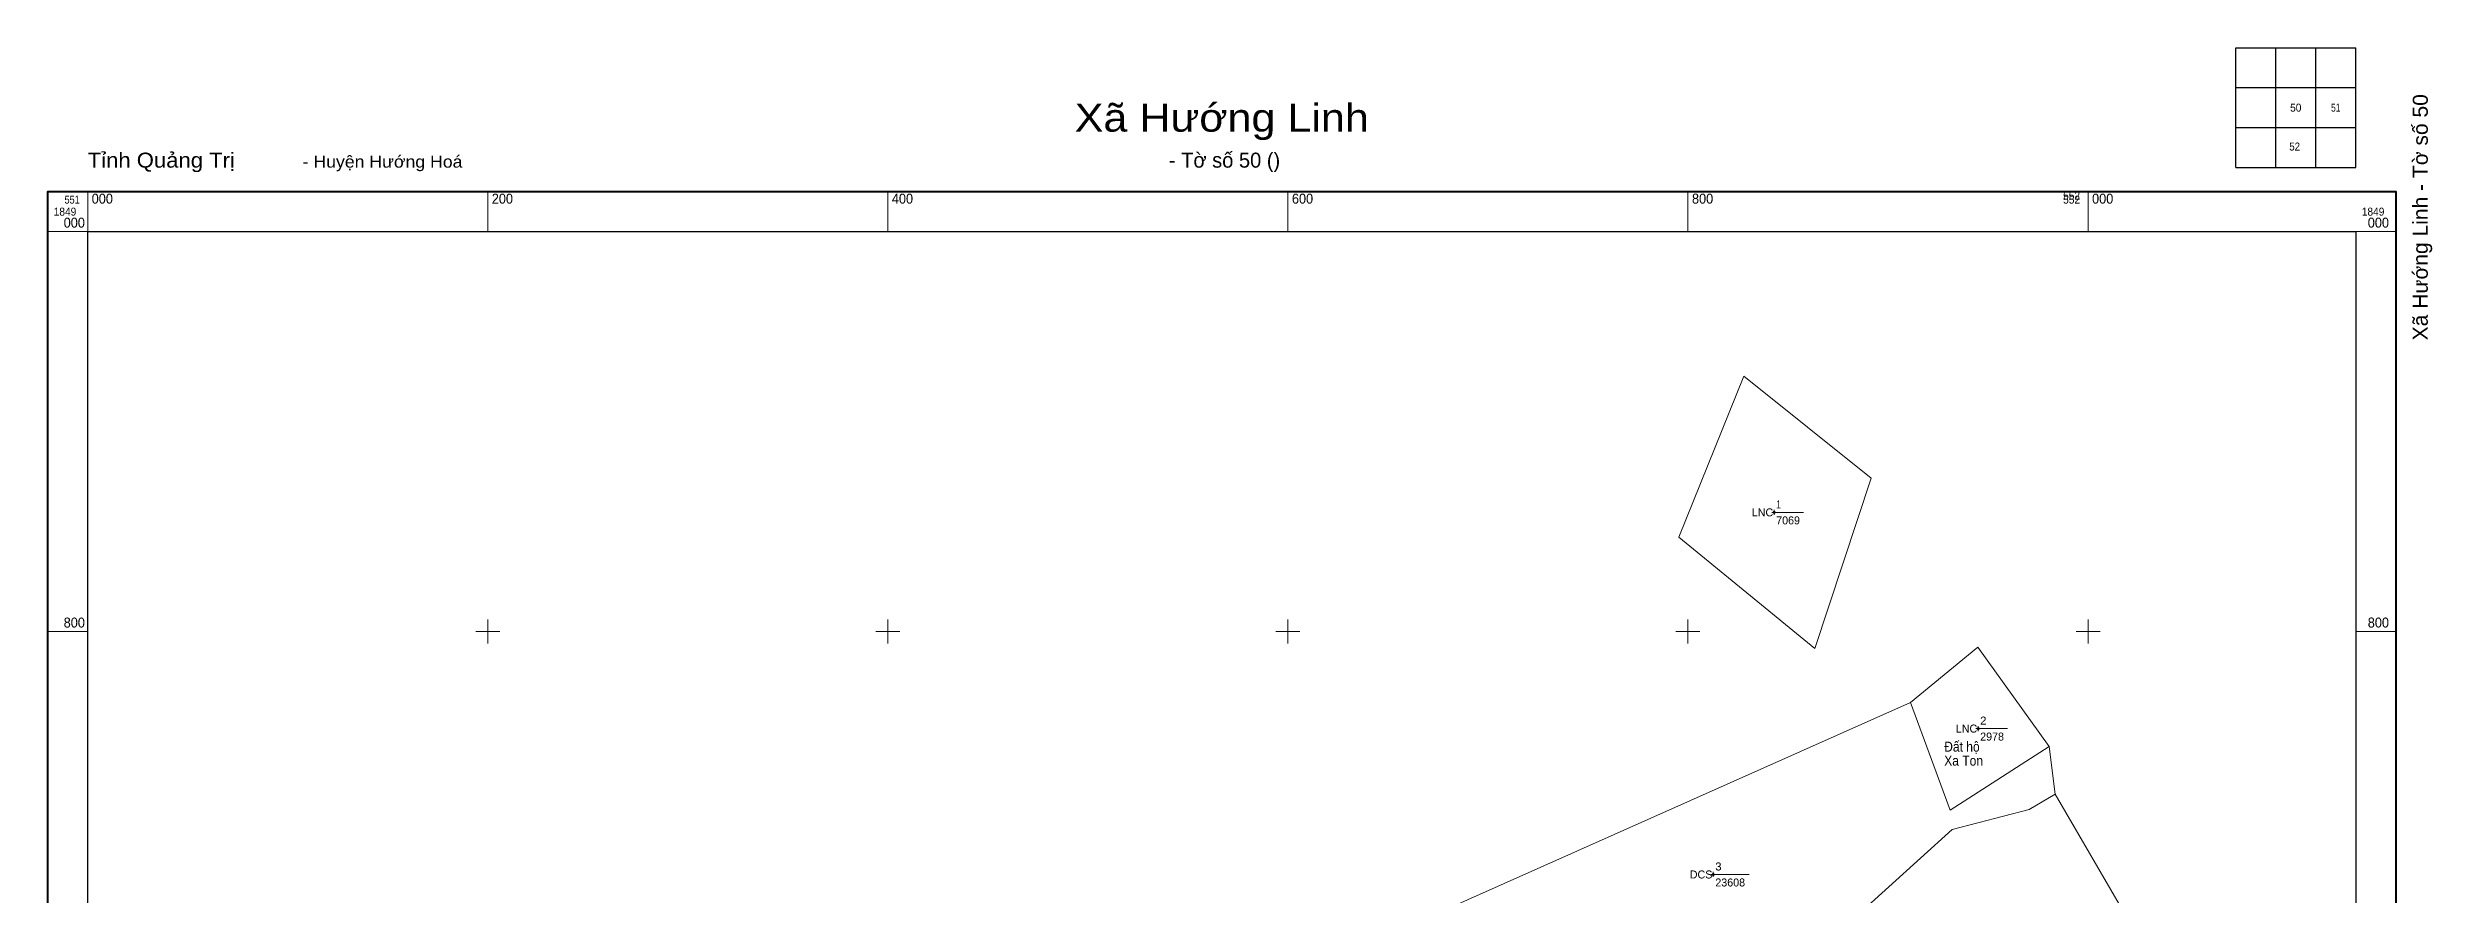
# Model space of a CAD drawing. Header units: metres. Extents: x 550980 to 552172, y 1847850 to 1849092.
# Drawn here: x 550980 to 552172, y 1848669 to 1849092 of the extents above; entities that cross this region are included whole.
import ezdxf
from ezdxf.enums import TextEntityAlignment as Align

# ---------------------------------------------------------------- set-up
doc = ezdxf.new("R2010")
doc.units = ezdxf.units.M
doc.header["$LTSCALE"] = 1.6
for name, color, linetype, lineweight in [('10', 7, 'Continuous', 13), ('11', 7, 'Continuous', 13), ('13', 7, 'Continuous', 13), ('22', 7, 'Continuous', 13), ('63', 7, 'Continuous', 13)]:
    doc.layers.add(name, color=color, linetype=linetype, lineweight=lineweight)
doc.layers.add('25', color=7, linetype='Continuous')

msp = doc.modelspace()

# ---------------------------------------------------------------- hatches: boundary and pattern name
at = {"layer": '11'}
for points in [[(551843.23, 1848859.6, 1), (551842.93, 1848859.6, 1)], [(551945.22, 1848751.48, 1), (551944.92, 1848751.48, 1)], [(551812.81, 1848678.51, 1), (551812.51, 1848678.51, 1)]]:
    msp.add_hatch(color=256, dxfattribs=at).paths.add_polyline_path(points)

# ---------------------------------------------------------------- linework, layer by layer
at = {"layer": '10'}
for p, q in [((551863.34, 1848791.51), (551891.5, 1848876.67)), ((551671.44, 1848657.7), (551911.22, 1848764.47)), ((551980.59, 1848742.51), (551983.59, 1848718.6)), ((551970.63, 1848711.06), (551983.59, 1848718.6)), ((551970.63, 1848711.06), (551932.05, 1848701.06)), ((551932.05, 1848701.06), (551812.18, 1848592.56))]:
    msp.add_line(p, q, dxfattribs=at)
for points in [[(551863.34, 1848791.51), (551795.34, 1848847.28), (551827.87, 1848927.69), (551891.5, 1848876.67)], [(551980.59, 1848742.51), (551944.92, 1848792.21), (551911.22, 1848764.47)], [(551980.59, 1848742.51), (551931, 1848710.75), (551911.22, 1848764.47)], [(552087.07, 1848533.44), (552090.68, 1848534.43), (551983.59, 1848718.6)]]:
    msp.add_lwpolyline(points, dxfattribs=at)
at = {"layer": '11'}
for p, q in [((551843.08, 1848860.85), (551843.08, 1848860.22)), ((551842.45, 1848859.6), (551841.83, 1848859.6)), ((551843.08, 1848858.98), (551843.08, 1848858.35)), ((551844.33, 1848859.6), (551843.7, 1848859.6)), ((551945.07, 1848752.73), (551945.07, 1848752.1)), ((551944.44, 1848751.48), (551943.82, 1848751.48)), ((551945.07, 1848750.86), (551945.07, 1848750.23)), ((551946.32, 1848751.48), (551945.69, 1848751.48)), ((551812.04, 1848678.51), (551811.41, 1848678.51)), ((551812.66, 1848679.76), (551812.66, 1848679.14)), ((551812.66, 1848677.88), (551812.66, 1848677.26)), ((551813.91, 1848678.51), (551813.28, 1848678.51))]:
    msp.add_line(p, q, dxfattribs=at)
for points in [[(551843.08, 1848860.22), (551842.45, 1848859.6), (551843.08, 1848858.98), (551843.7, 1848859.6)], [(551945.07, 1848752.1), (551944.44, 1848751.48), (551945.07, 1848750.86), (551945.69, 1848751.48)], [(551812.66, 1848679.14), (551812.04, 1848678.51), (551812.66, 1848677.88), (551813.28, 1848678.51)]]:
    msp.add_lwpolyline(points, close=True, dxfattribs=at)
for centre in [(551843.08, 1848859.6), (551945.07, 1848751.48), (551812.66, 1848678.51)]:
    msp.add_circle(centre, 0.15, dxfattribs=at)
at = {"layer": '13'}
for p, q in [((551844.08, 1848859.6), (551857.68, 1848859.6)), ((551946.07, 1848751.48), (551959.67, 1848751.48)), ((551813.66, 1848678.51), (551830.66, 1848678.51))]:
    msp.add_line(p, q, dxfattribs=at)
at = {"layer": '22'}
msp.add_lwpolyline([(551000, 1848000), (551000, 1849000), (552000, 1849000)], dxfattribs=at)
at = {"layer": '63', "lineweight": 25}
for p, q in [((552073.83, 1849092), (552133.83, 1849092)), ((552073.83, 1849032), (552073.83, 1849092)), ((552093.83, 1849032), (552093.83, 1849092)), ((552113.83, 1849032), (552113.83, 1849092)), ((552073.83, 1849072), (552133.83, 1849072)), ((552073.83, 1849052), (552133.83, 1849052))]:
    msp.add_line(p, q, dxfattribs=at)
at = {"layer": '63'}
for p, q in [((551000, 1849000), (551000, 1849020)), ((551200, 1849000), (551200, 1849020)), ((551400, 1849000), (551400, 1849020)), ((551600, 1849000), (551600, 1849020)), ((551800, 1849000), (551800, 1849020)), ((552000, 1849000), (552000, 1849020)), ((550980, 1849000), (551000, 1849000)), ((552133.83, 1849000), (552153.83, 1849000)), ((551200, 1848794), (551200, 1848806)), ((551400, 1848794), (551400, 1848806)), ((551600, 1848794), (551600, 1848806)), ((551800, 1848794), (551800, 1848806)), ((552000, 1848794), (552000, 1848806)), ((550980, 1848800), (551000, 1848800)), ((551194, 1848800), (551206, 1848800)), ((551394, 1848800), (551406, 1848800)), ((551594, 1848800), (551606, 1848800)), ((551794, 1848800), (551806, 1848800)), ((551994, 1848800), (552006, 1848800)), ((552133.83, 1848800), (552153.83, 1848800))]:
    msp.add_line(p, q, dxfattribs=at)
at = {"layer": '63', "lineweight": 25}
msp.add_lwpolyline([(552073.83, 1849032), (552133.83, 1849032), (552133.83, 1849092)], dxfattribs=at)
at = {"layer": '63', "lineweight": 40}
msp.add_lwpolyline([(550980, 1847902.68), (550980, 1849020), (552153.83, 1849020), (552153.83, 1847902.68)], close=True, dxfattribs=at)
at = {"layer": '63', "lineweight": 25}
msp.add_lwpolyline([(551000, 1847922.68), (551000, 1849000), (552133.83, 1849000), (552133.83, 1847922.68)], close=True, dxfattribs=at)

# ---------------------------------------------------------------- texts
at = {"layer": '13'}
for s, p in [('LNC', (551842.61, 1848857.6)), ('LNC', (551944.6, 1848749.48)), ('DCS', (551812.19, 1848676.51))]:
    msp.add_text(s, height=4, dxfattribs=at).set_placement(p, align=Align.RIGHT)
for s, width, p in [('1', 0.8, (551844.08, 1848861.6)), ('2', 1.05, (551946.07, 1848753.48)), ('3', 1.05, (551813.66, 1848680.51))]:
    msp.add_text(s, height=4, dxfattribs=dict(at, width=width)).set_placement(p)
for s, p in [('7069', (551844.08, 1848853.6)), ('2978', (551946.07, 1848745.48)), ('23608', (551813.66, 1848672.51))]:
    msp.add_text(s, height=4, dxfattribs=at).set_placement(p)
at = {"layer": '25', "width": 0.9}
for s, p in [('Đất hộ ', (551937.78, 1848739.94)), ('Xa Ton', (551937.79, 1848732.94))]:
    msp.add_text(s, height=5, dxfattribs=at).set_placement(p, align=Align.CENTER)
at = {"layer": '63'}
for s, height, width, p in [('Xã Hướng Linh', 14, 1.15, (551566.92, 1849050)), ('50', 4, 0.95, (552103.83, 1849060)), ('51', 4, 0.8, (552123.83, 1849060)), ('52', 4, 0.9, (552103.28, 1849040.55))]:
    msp.add_text(s, height=height, dxfattribs=dict(at, width=width)).set_placement(p, align=Align.CENTER)
at = {"layer": '63', "width": 1.05}
msp.add_text('Xã Hướng Linh - Tờ số 50', height=7.49, rotation=89.999, dxfattribs=at).set_placement((552169.83, 1849068.76), align=Align.RIGHT)
at = {"layer": '63'}
for s, height, width, p in [('Tỉnh Quảng Trị', 7.5, 1.1, (551000, 1849032)), (' - Huyện Hướng Hoá', 6, 1.1, (551105, 1849032)), ('000', 5, 0.95, (551002, 1849014)), ('200', 5, 0.95, (551202, 1849014)), ('400', 5, 0.95, (551402, 1849014)), ('600', 5, 0.95, (551602, 1849014)), ('800', 5, 0.95, (551802, 1849014)), ('000', 5, 0.95, (552002, 1849014)), ('1849', 4, 0.95, (550983, 1849008)), ('1849', 4, 0.95, (550983, 1849008)), ('000', 5, 0.95, (550988, 1849002)), ('1849', 4, 0.95, (552136.83, 1849008)), ('1849', 4, 0.95, (552136.83, 1849008)), ('000', 5, 0.95, (552139.83, 1849002)), ('800', 5, 0.95, (550988, 1848802)), ('800', 5, 0.95, (552139.83, 1848802))]:
    msp.add_text(s, height=height, dxfattribs=dict(at, width=width)).set_placement(p)
msp.add_text(' - Tờ số 50 ()', height=7.5, dxfattribs=at).set_placement((551566.93, 1849032), align=Align.CENTER)
for s, width, p in [('551', 0.85, (550996, 1849014)), ('552', 0.95, (551996, 1849016)), ('552', 0.95, (551996, 1849014))]:
    msp.add_text(s, height=4, dxfattribs=dict(at, width=width)).set_placement(p, align=Align.RIGHT)

doc.saveas('drawing.dxf')
